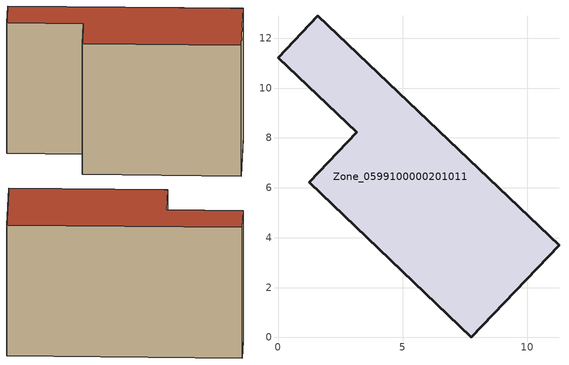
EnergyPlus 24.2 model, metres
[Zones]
Zone_0599100000201011
 floor ground (C_G): 11.27,3.7 7.75,0 1.25,6.23 3.15,8.23 0,11.22 1.6,12.91 z2.55
 wall outside (C_F): 7.75,0 11.27,3.7 1.6,12.91 0,11.22 3.15,8.23 1.25,6.23 7.75,0 z2.55:10.69
 roof outside (C_R): 1.25,6.23 7.75,0 11.27,3.7 1.6,12.91 0,11.22 3.15,8.23 z10.69
[BUILDING]
Pand.0599100000201011: North Axis=0; Terrain=City; Loads Convergence Tolerance Value=0.04; Temperature Convergence Tolerance Value=0.4; Solar Distribution=FullExterior; Maximum Number of Warmup Days=25; Minimum Number of Warmup Days=1
[Site:Location]
Rotterdam.The.Hague.AP_ZH_NLD Design_Conditions: Latitude=51.96; Longitude=4.45; Time Zone=1; Elevation=-4.5
[SITE:GROUNDTEMPERATURE:BUILDINGSURFACE]
18, 18, 18, 18, 18, 18, 18, 18, 18, 18, 18, 18
[MATERIAL] Thermal Absorptance=0.9; Solar Absorptance=0.7; Visible Absorptance=0.7
Name | Roughness | Thickness | Conductivity | Density | Specific Heat
G.TI.1975-1991 | MediumSmooth | 0.15 | 0.288461 | 540 | 1210
F.TI.1975-1991 | Rough | 0.3 | 0.230769 | 1920 | 840
R.TI.1975-1991 | MediumRough | 0.2 | 0.153846 | 1500 | 1000
[CONSTRUCTION]
C_G: G.TI.1975-1991
C_F: F.TI.1975-1991
C_R: R.TI.1975-1991
[ZONE]
Zone_0599100000201011: Type=1; Multiplier=1; Ceiling Height=Autocalculate; Volume=Autocalculate; Floor Area=autocalculate; Part of Total Floor Area=Yes
[ZONEINFILTRATION:DESIGNFLOWRATE]
Infil_Zone_0599100000201011: Zone or ZoneList or Space or SpaceList=Zone_0599100000201011; Schedule=AlwaysOn; Design Flow Rate Calculation Method=Flow/Area; Flow Rate per Floor Area=0.003; Constant Term Coefficient=1; Temperature Term Coefficient=0; Velocity Term Coefficient=0; Velocity Squared Term Coefficient=0
[HVACTEMPLATE:ZONE:IDEALLOADSAIRSYSTEM]
Zone_0599100000201011: Maximum Heating Supply Air Temperature=50; Minimum Cooling Supply Air Temperature=13; Maximum Heating Supply Air Humidity Ratio=0.0156; Minimum Cooling Supply Air Humidity Ratio=0.0077; Heating Limit=NoLimit; Cooling Limit=NoLimit; Dehumidification Control Type=ConstantSensibleHeatRatio; Cooling Sensible Heat Ratio=0.7; Dehumidification Setpoint=60; Humidification Control Type=None; Humidification Setpoint=30; Outdoor Air Method=None; Outdoor Air Flow Rate per Person=0.00944; Outdoor Air Flow Rate per Zone Floor Area=0; Outdoor Air Flow Rate per Zone=0; Demand Controlled Ventilation Type=None; Outdoor Air Economizer Type=NoEconomizer; Heat Recovery Type=None; Sensible Heat Recovery Effectiveness=0.7; Latent Heat Recovery Effectiveness=0.65
[ZONECONTROL:THERMOSTAT]
ThermostatControl_Zone_0599100000201011: Zone or ZoneList=Zone_0599100000201011; Control Type Schedule=DualSetpointControlType; Control 1=Thermostat_Zone_0599100000201011; Temperature Difference Between Cutout And Setpoint=0
[THERMOSTATSETPOINT:DUALSETPOINT]
Thermostat_Zone_0599100000201011: Heating Setpoint Temperature Schedule=HeatingSetpoint_Zone_0599100000201011; Cooling Setpoint Temperature Schedule=CoolingSetpoint_Zone_0599100000201011
[SCHEDULE:COMPACT]
HeatingSetpoint_Zone_0599100000201011: Through: 12/31, For: AllDays, Until: 24:00, 21
CoolingSetpoint_Zone_0599100000201011: Through: 12/31, For: AllDays, Until: 24:00, 24
DualSetpointControlType: Through: 12/31, For: AllDays, Until: 24:00, 4
AlwaysOn: Through: 12/31, For: AllDays, Until: 24:00, 1
